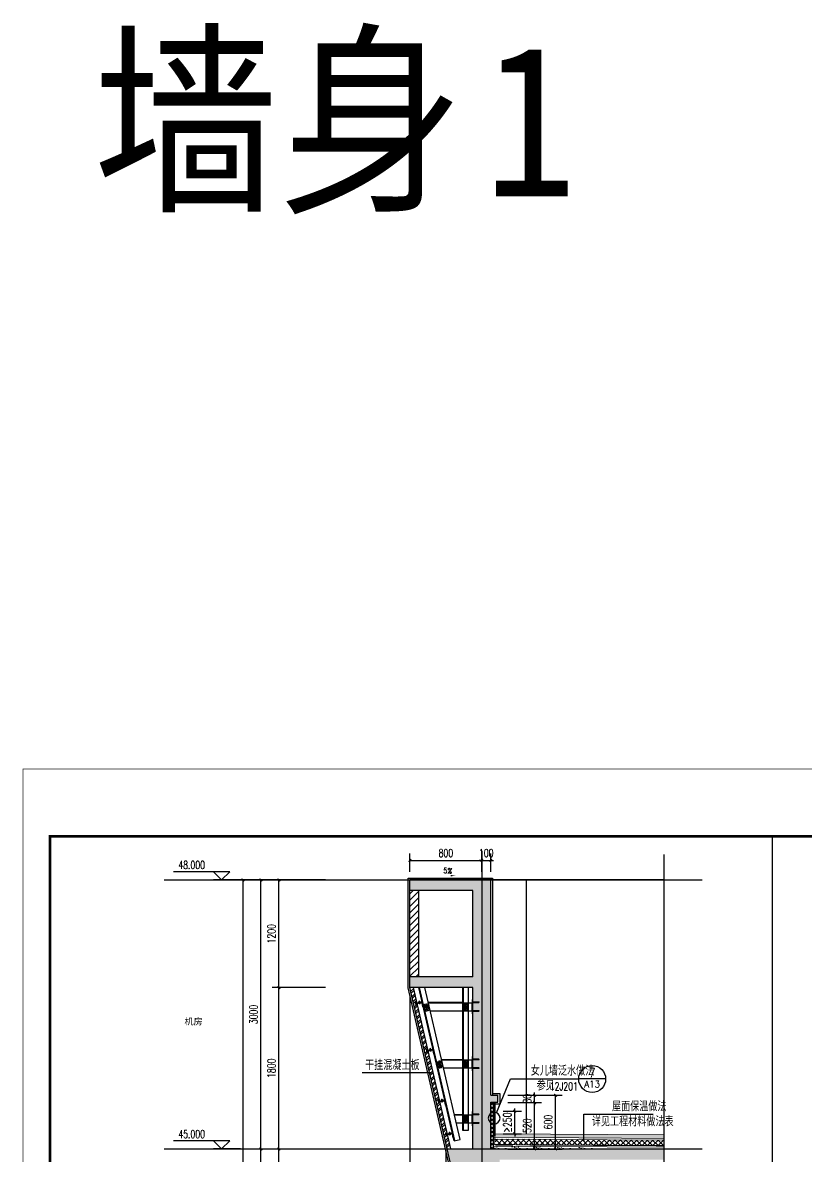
# Model space of a CAD drawing. Extents: x 1738711 to 2346805, y 1189731 to 2516152.
# Drawn here: x 1897829 to 1906563, y 1239312 to 1251951 of the extents above; entities that cross this region are included whole.
import ezdxf
from ezdxf.enums import TextEntityAlignment as Align

# ---------------------------------------------------------------- set-up
doc = ezdxf.new("R2010")
doc.units = 0
doc.header["$LTSCALE"] = 1000
doc.header["$MEASUREMENT"] = 0
doc.linetypes.add('S & C -P1$0$DASHED', pattern=[0.75, 0.5, -0.25])
for name, color, linetype in [('CONTINUOUS', 7, 'Continuous'), ('DIM_ELEV', 3, 'Continuous'), ('DIM_IDEN', 3, 'Continuous'), ('DIM_LEAD', 3, 'Continuous'), ('DIM_SYMB', 3, 'Continuous'), ('DOTE', 1, 'Continuous'), ('HZ', 7, 'Continuous'), ('IRON1', 8, 'Continuous'), ('PUB_DIM', 3, 'Continuous'), ('PUB_HATCH', 8, 'Continuous'), ('PUB_TEXT', 7, 'Continuous'), ('TK', 4, 'Continuous'), ('WALL', 40, 'Continuous'), ('切线', 35, 'Continuous'), ('看线', 8, 'Continuous')]:
    doc.layers.add(name, color=color, linetype=linetype)
for name, color, linetype, lineweight in [('可见细线', 142, 'Continuous', 9), ('填充', 252, 'Continuous', 5), ('细线', 8, 'Continuous', 5)]:
    doc.layers.add(name, color=color, linetype=linetype, lineweight=lineweight)
doc.styles.add('_TCH_DIM', font='SIMPLEX', dxfattribs={"bigfont": 'GBCBIG'})
doc.styles.add('_TCH_DIM_T3', font='SIMPLEX', dxfattribs={"width": 0.705882, "bigfont": 'GBCBIG'})
doc.styles.add('_TCH_LABEL', font='COMPLEX', dxfattribs={"bigfont": 'GBCBIG'})
doc.styles.add('STW', font='simhei_0.ttf')
doc.styles.add('宋体', font='SIMSUN.TTF', dxfattribs={"width": 0.75})
doc.styles.add('黑体', font='simhei_0.ttf', dxfattribs={"width": 0.9})
doc.dimstyles.new('_TCH_ARCH&&30', dxfattribs={"dimtxt": 89.25, "dimasz": 30, "dimexe": 75, "dimexo": 90, "dimgap": 37.875, "dimtad": 1, "dimdec": 0, "dimzin": 0, "dimdsep": 46, "dimtxsty": '_TCH_DIM_T3', "dimblk": 'ARCHTICK', "dimcen": 0.09, "dimclrt": 7, "dimazin": 2, "dimtfac": 1, "dimtdec": 0, "dimtix": 1, "dimtmove": 2, "dimatfit": 3, "dimfxl": 20, "dimtolj": 1, "dimtzin": 0, "dimarcsym": 0})

# ---------------------------------------------------------------- blocks, each defined once
blk = doc.blocks.new('gdfdgdfgdfbvfcxv')
at = {"layer": '填充'}
blk.add_line((264925, -67479), (264925, -67589), dxfattribs=at)
blk.add_lwpolyline([(264911, -67634), (264911, -67434), (264919, -67434), (264919, -67634)], close=True, dxfattribs=at)
blk.add_lwpolyline([(264911, -67634), (264911, -67434), (264919, -67434), (264919, -67634)], close=True, dxfattribs=at)
for points in [[(264919, -67480), (264829, -67480, -1), (264829, -67468), (264919, -67468)], [(264919, -67588), (264829, -67588, 1), (264829, -67600), (264919, -67600)]]:
    blk.add_lwpolyline(points, format="xyb", dxfattribs=at)
for centre, radius, start, end in [((264919, -67483), 4.5, 318.2388, 90), ((264915, -67488), 9.2, 330.3198, 59.7492), ((264919, -67495), 4.5, 318.2388, 90), ((264919, -67501), 4.5, 318.2388, 90), ((264919, -67507), 4.5, 318.2388, 90), ((264919, -67513), 4.5, 318.2388, 90), ((264919, -67519), 4.5, 318.2388, 90), ((264919, -67525), 4.5, 318.2388, 90), ((264919, -67531), 4.5, 318.2388, 90), ((264919, -67537), 4.5, 318.2388, 90), ((264919, -67543), 4.5, 318.2388, 90), ((264919, -67549), 4.5, 318.2388, 90), ((264919, -67555), 4.5, 318.2388, 90), ((264919, -67561), 4.5, 318.2388, 90), ((264919, -67567), 4.5, 318.2388, 90), ((264919, -67573), 4.5, 318.2388, 90), ((264919, -67579), 4.5, 318.2388, 90), ((264919, -67585), 4.5, 270, 90)]:
    blk.add_arc(centre, radius, start, end, dxfattribs=at)
blk = doc.blocks.new('gsdsgfxgdf')
at = {"layer": '填充'}
for p, q in [((263490, -67784, 0), (263452, -67784, 0)), ((263490, -67824, 0), (263452, -67824, 0)), ((263471, -67803, 0), (263471, -67765, 0)), ((263471, -67843, 0), (263471, -67805, 0))]:
    blk.add_line(p, q, dxfattribs=at)
at = {"layer": '填充', "elevation": 0}
blk.add_lwpolyline([(263485, -67768), (263487, -67768), (263487, -67800), (263455, -67800), (263455, -67768), (263487, -67768)], dxfattribs=at)
for points in [[(263487, -67808), (263487, -67840), (263455, -67840), (263455, -67808)], [(263467, -67776), (263462, -67784), (263467, -67791), (263476, -67791), (263480, -67784), (263476, -67776)], [(263467, -67816), (263462, -67824), (263467, -67831), (263476, -67831), (263480, -67824), (263476, -67816)]]:
    blk.add_lwpolyline(points, close=True, dxfattribs=at)
at = {"layer": '填充'}
for centre, radius in [((263471, -67784, 0), 9.46), ((263471, -67824, 0), 9.46), ((263471, -67784, 0), 7.2), ((263471, -67824, 0), 7.2)]:
    blk.add_circle(centre, radius, dxfattribs=at)
for centre, radius, start, end in [((263455, -67784, 0), 5.2, 90, 270), ((263455, -67824, 0), 5.2, 90, 270), ((263458, -67768, 0), 3.2, 0, 180), ((263458, -67800, 0), 3.2, 180, 0), ((263458, -67808, 0), 3.2, 0, 180), ((263458, -67840, 0), 3.2, 180, 0), ((263463, -67768, 0), 3.2, 0, 131.7612), ((263463, -67800, 0), 3.2, 228.2388, 0), ((263463, -67808, 0), 3.2, 0, 131.7612), ((263463, -67840, 0), 3.2, 228.2388, 0), ((263467, -67768, 0), 3.2, 0, 131.7612), ((263467, -67800, 0), 3.2, 228.2388, 0), ((263467, -67808, 0), 3.2, 0, 131.7612), ((263467, -67840, 0), 3.2, 228.2388, 0), ((263471, -67768, 0), 3.2, 0, 131.7612), ((263471, -67800, 0), 3.2, 228.2388, 0), ((263471, -67808, 0), 3.2, 0, 131.7612), ((263471, -67840, 0), 3.2, 228.2388, 0), ((263475, -67768, 0), 3.2, 0, 131.7612), ((263475, -67800, 0), 3.2, 228.2388, 0), ((263475, -67808, 0), 3.2, 0, 131.7612), ((263475, -67840, 0), 3.2, 228.2388, 0), ((263480, -67768, 0), 3.2, 0, 131.7612), ((263480, -67800, 0), 3.2, 228.2388, 0), ((263480, -67808, 0), 3.2, 0, 131.7612), ((263480, -67840, 0), 3.2, 228.2388, 0), ((263484, -67768, 0), 3.2, 0, 131.7612), ((263484, -67800, 0), 3.2, 228.2388, 0), ((263484, -67808, 0), 3.2, 0, 131.7612), ((263484, -67840, 0), 3.2, 228.2388, 0), ((263487, -67784, 0), 5.2, 270, 90), ((263487, -67824, 0), 5.2, 270, 90)]:
    blk.add_arc(centre, radius, start, end, dxfattribs=at)
blk = doc.blocks.new('A$C409B09DB')
at = {"layer": '填充'}
h = blk.add_hatch(dxfattribs=at)
h.set_pattern_fill('ANSI31', color=256, scale=40, angle=-90, style=0)
h.set_pattern_definition([(315, (-543, -1529.829), (3.535534, 3.535534), [])])
h.paths.add_polyline_path([(50, 50), (0, 50), (0, 0, 0.334819), (5, 5), (5, 40, -0.414214), (11, 45), (45, 45, 0.334819)])
for p, q in [((0, 50), (50, 50)), ((0, 50), (0, 0)), ((5, 40), (5, 5)), ((11, 45), (45, 45))]:
    blk.add_line(p, q, dxfattribs=at)
for centre, radius, start, end in [((-1, 6), 5.87, 277.9769, 352.0231), ((11, 40), 5.5, 90, 180), ((44, 51), 5.87, 277.9736, 352.0264)]:
    blk.add_arc(centre, radius, start, end, dxfattribs=at)
blk = doc.blocks.new('dgfljgldfgrfg')
at = {"layer": '填充'}
for p, q in [((251694, -94536), (251750, -94536)), ((251694, -94536), (251694, -94541)), ((251694, -94541), (251750, -94541)), ((251704, -94534), (251704, -94536)), ((251704, -94534), (251724, -94534)), ((251704, -94536), (251724, -94536)), ((251704, -94546), (251704, -94547)), ((251704, -94546), (251724, -94546)), ((251704, -94547), (251724, -94547)), ((251707, -94534), (251707, -94530)), ((251707, -94547), (251707, -94551)), ((251709, -94529), (251719, -94529)), ((251709, -94534), (251719, -94534)), ((251709, -94552), (251719, -94552)), ((251710, -94524), (251710, -94523)), ((251710, -94523), (251717, -94523)), ((251710, -94524), (251710, -94529)), ((251710, -94534), (251710, -94530)), ((251710, -94547), (251710, -94551)), ((251717, -94523), (251718, -94524)), ((251718, -94524), (251718, -94529)), ((251718, -94534), (251718, -94530)), ((251718, -94547), (251718, -94551)), ((251720, -94534), (251720, -94530)), ((251720, -94547), (251720, -94551)), ((251724, -94534), (251724, -94536)), ((251724, -94546), (251724, -94547)), ((251750, -94521), (251755, -94521)), ((251750, -94521), (251750, -94536)), ((251750, -94541), (251750, -94556)), ((251755, -94556), (251750, -94556)), ((251755, -94521), (251755, -94556))]:
    blk.add_line(p, q, dxfattribs=at)
for centre, radius, start, end in [((251709, -94531), 1.55, 97.8684, 149.5117), ((251709, -94531), 1.43, 37.893, 142.107), ((251709, -94533), 1.43, 217.893, 322.107), ((251709, -94533), 1.55, 210.4883, 262.1316), ((251709, -94550), 1.55, 210.4883, 262.1316), ((251709, -94550), 1.43, 217.893, 322.107), ((251714, -94544), 14.8, 74.3418, 105.6582), ((251714, -94519), 14.8, 254.3418, 285.6582), ((251714, -94537), 14.8, 254.3418, 285.6582), ((251719, -94531), 1.43, 37.893, 142.107), ((251719, -94533), 1.43, 217.893, 322.107), ((251719, -94550), 1.43, 217.893, 322.107), ((251719, -94531), 1.55, 30.4883, 82.1316), ((251719, -94533), 1.55, 277.8684, 329.5117), ((251719, -94550), 1.55, 277.8684, 329.5117)]:
    blk.add_arc(centre, radius, start, end, dxfattribs=at)
at = {"layer": 'WALL'}
blk.add_blockref('A$C409B09DB', (251687, -94591), dxfattribs=at)
blk = doc.blocks.new('hjashrtahreahe')
at = {"layer": 'TK', "color": 7, "const_width": 25}
blk.add_lwpolyline([(0, 59400), (84100, 59400), (84100, 0), (0, 0)], close=True, dxfattribs=at)
at = {"layer": 'TK', "color": 3, "const_width": 100}
blk.add_lwpolyline([(2500, 1000), (2500, 58400), (83100, 58400), (83100, 1000)], close=True, dxfattribs=at)
at = {"layer": 'TK', "style": '宋体', "width": 0.75}
for tag, height, p in [('项目负责人', 350, (6003, 57089)), ('专业负责人', 350, (6003, 56224)), ('设计人', 350, (6003, 55419)), ('版号1', 250, (77304, 22193)), ('时间1', 250, (82405, 22193)), ('版号2', 250, (77304, 21593)), ('时间2', 250, (82405, 21593)), ('版号3', 250, (77304, 20993)), ('时间3', 250, (82405, 20993)), ('建筑会签', 0.0001, (78978, 2403)), ('电气会签', 0.0001, (82128, 2403)), ('结构会签', 0.0001, (78978, 1803)), ('暖通会签', 0.0001, (82128, 1803)), ('给排水会签', 0.0001, (78978, 1250)), ('智能化会签', 0.0001, (82128, 1250))]:
    blk.add_attdef(tag, text='', height=height, dxfattribs=at).set_placement(p, align=Align.CENTER)
for tag, p in [('合作设计单位', (80816, 48986)), ('版号说明1', (79854, 22318)), ('版号说明2', (79854, 21718)), ('版号说明3', (79854, 21118)), ('浙江绿储科技有限公司', (80545, 16036)), ('百兆瓦级集中式熔盐储能关键', (80545, 14953)), ('设备研发及制造基地项目', (80545, 14603)), ('1#研发楼', (80545, 13636)), ('图名', (80545, 12436)), ('工程编号', (78978, 11461)), ('子项编号', (82128, 11461)), ('建筑', (78978, 10711)), ('图号', (82128, 10711)), ('施工图', (78978, 9961)), ('2023.03', (82128, 9961)), ('审定', (79353, 8461)), ('审核', (79353, 7711)), ('工程负责', (79353, 6961)), ('专业负责', (79353, 6211)), ('设计', (79353, 5461)), ('制图', (79353, 4711)), ('校对', (79353, 3961))]:
    blk.add_attdef(tag, text='', height=250, dxfattribs=at).set_placement(p, align=Align.MIDDLE_CENTER)
blk = doc.blocks.new('_ArchTick')
at = {"color": 0, "linetype": 'ByBlock', "const_width": 0.4}
blk.add_lwpolyline([(-0.5, -0.5), (0.5, 0.5)], dxfattribs=at)
blk = doc.blocks.new('*D481')
at = {"layer": 'Defpoints', "color": 0, "transparency": 16777216}
for p in [(1903096, 1239815), (1903313, 1239815), (1903096, 1239565)]:
    blk.add_point(p, dxfattribs=at)
at = {"layer": 'PUB_DIM', "color": 0, "lineweight": -2, "transparency": 16777216}
for p, q in [((1903186, 1239815), (1903388, 1239815)), ((1903313, 1239815), (1903313, 1239845)), ((1903313, 1239565), (1903313, 1239815)), ((1903186, 1239565), (1903388, 1239565)), ((1903313, 1239565), (1903313, 1239535))]:
    blk.add_line(p, q, dxfattribs=at)
at = {"layer": 'PUB_DIM', "color": 0, "lineweight": -2, "transparency": 16777216, "xscale": 30, "yscale": 30, "zscale": 30}
for p, rotation in [((1903313, 1239815), 270), ((1903313, 1239565), 90)]:
    blk.add_blockref('_ArchTick', p, dxfattribs=dict(at, rotation=rotation))
at = {"layer": 'PUB_DIM', "color": 7, "transparency": 16777216, "insert": (1903231, 1239690), "char_height": 89.2, "attachment_point": 5, "rotation": 90, "style": '_TCH_DIM_T3'}
blk.add_mtext('\\A1;≥250', dxfattribs=at)
blk = doc.blocks.new('*D482')
at = {"layer": 'Defpoints', "color": 0, "transparency": 16777216}
for p in [(1903442, 1239994), (1903768, 1239994), (1903442, 1239394)]:
    blk.add_point(p, dxfattribs=at)
at = {"layer": 'PUB_DIM', "color": 0, "lineweight": -2, "transparency": 16777216}
for p, q in [((1903532, 1239994), (1903843, 1239994)), ((1903768, 1239394), (1903768, 1239994)), ((1903532, 1239394), (1903843, 1239394))]:
    blk.add_line(p, q, dxfattribs=at)
at = {"layer": 'PUB_DIM', "color": 0, "lineweight": -2, "transparency": 16777216, "xscale": 30, "yscale": 30, "zscale": 30}
for p, rotation in [((1903768, 1239994), 90), ((1903768, 1239394), 270)]:
    blk.add_blockref('_ArchTick', p, dxfattribs=dict(at, rotation=rotation))
at = {"layer": 'PUB_DIM', "color": 7, "transparency": 16777216, "insert": (1903686, 1239694), "char_height": 89.2, "attachment_point": 5, "rotation": 90, "style": '_TCH_DIM_T3'}
blk.add_mtext('\\A1;600', dxfattribs=at)
blk = doc.blocks.new('*D483')
at = {"layer": 'Defpoints', "color": 0, "transparency": 16777216}
for p in [(1903146, 1239914), (1903535, 1239914), (1903146, 1239394)]:
    blk.add_point(p, dxfattribs=at)
at = {"layer": 'PUB_DIM', "color": 0, "lineweight": -2, "transparency": 16777216}
for p, q in [((1903236, 1239914), (1903610, 1239914)), ((1903535, 1239394), (1903535, 1239914)), ((1903236, 1239394), (1903610, 1239394))]:
    blk.add_line(p, q, dxfattribs=at)
at = {"layer": 'PUB_DIM', "color": 0, "lineweight": -2, "transparency": 16777216, "xscale": 30, "yscale": 30, "zscale": 30}
for p, rotation in [((1903535, 1239914), 90), ((1903535, 1239394), 270)]:
    blk.add_blockref('_ArchTick', p, dxfattribs=dict(at, rotation=rotation))
at = {"layer": 'PUB_DIM', "color": 7, "transparency": 16777216, "insert": (1903453, 1239654), "char_height": 89.2, "attachment_point": 5, "rotation": 90, "style": '_TCH_DIM_T3'}
blk.add_mtext('\\A1;520', dxfattribs=at)
blk = doc.blocks.new('*D484')
at = {"layer": 'Defpoints', "color": 0, "transparency": 16777216}
for p in [(1903146, 1239994), (1903146, 1239914), (1903535, 1239994)]:
    blk.add_point(p, dxfattribs=at)
at = {"layer": 'PUB_DIM', "color": 0, "lineweight": -2, "transparency": 16777216}
for p, q in [((1903535, 1239994), (1903535, 1240024)), ((1903236, 1239994), (1903610, 1239994)), ((1903236, 1239914), (1903610, 1239914)), ((1903535, 1239914), (1903535, 1239994)), ((1903535, 1239914), (1903535, 1239884))]:
    blk.add_line(p, q, dxfattribs=at)
at = {"layer": 'PUB_DIM', "color": 0, "lineweight": -2, "transparency": 16777216, "xscale": 30, "yscale": 30, "zscale": 30}
for p, rotation in [((1903535, 1239994), 270), ((1903535, 1239914), 90)]:
    blk.add_blockref('_ArchTick', p, dxfattribs=dict(at, rotation=rotation))
at = {"layer": 'PUB_DIM', "color": 7, "transparency": 16777216, "insert": (1903453, 1239954), "char_height": 89.2, "attachment_point": 5, "rotation": 90, "style": '_TCH_DIM_T3'}
blk.add_mtext('\\A1;80', dxfattribs=at)
blk = doc.blocks.new('*D544')
at = {"layer": 'Defpoints', "color": 0, "transparency": 16777216}
for p in [(1902946, 1242612), (1902146, 1242394), (1902946, 1242394)]:
    blk.add_point(p, dxfattribs=at)
at = {"layer": 'PUB_DIM', "color": 0, "lineweight": -2, "transparency": 16777216}
for p, q in [((1902146, 1242484), (1902146, 1242687)), ((1902946, 1242484), (1902946, 1242687)), ((1902146, 1242612), (1902946, 1242612))]:
    blk.add_line(p, q, dxfattribs=at)
at = {"layer": 'PUB_DIM', "color": 0, "lineweight": -2, "transparency": 16777216, "xscale": 30, "yscale": 30, "zscale": 30, "rotation": 180}
blk.add_blockref('_ArchTick', (1902146, 1242612), dxfattribs=at)
at = {"layer": 'PUB_DIM', "color": 0, "lineweight": -2, "transparency": 16777216, "xscale": 30, "yscale": 30, "zscale": 30}
blk.add_blockref('_ArchTick', (1902946, 1242612), dxfattribs=at)
at = {"layer": 'PUB_DIM', "color": 7, "transparency": 16777216, "insert": (1902546, 1242694), "char_height": 89.2, "attachment_point": 5, "style": '_TCH_DIM_T3'}
blk.add_mtext('\\A1;800', dxfattribs=at)
blk = doc.blocks.new('*D545')
at = {"layer": 'Defpoints', "color": 0, "transparency": 16777216}
for p in [(1903046, 1242612), (1902946, 1242394), (1903046, 1242394)]:
    blk.add_point(p, dxfattribs=at)
at = {"layer": 'PUB_DIM', "color": 0, "lineweight": -2, "transparency": 16777216}
for p, q in [((1902946, 1242484), (1902946, 1242687)), ((1903046, 1242484), (1903046, 1242687)), ((1902946, 1242612), (1902916, 1242612)), ((1902946, 1242612), (1903046, 1242612)), ((1903046, 1242612), (1903076, 1242612))]:
    blk.add_line(p, q, dxfattribs=at)
at = {"layer": 'PUB_DIM', "color": 0, "lineweight": -2, "transparency": 16777216, "xscale": 30, "yscale": 30, "zscale": 30}
blk.add_blockref('_ArchTick', (1902946, 1242612), dxfattribs=at)
at = {"layer": 'PUB_DIM', "color": 0, "lineweight": -2, "transparency": 16777216, "xscale": 30, "yscale": 30, "zscale": 30, "rotation": 180}
blk.add_blockref('_ArchTick', (1903046, 1242612), dxfattribs=at)
at = {"layer": 'PUB_DIM', "color": 7, "transparency": 16777216, "insert": (1902996, 1242694), "char_height": 89.2, "attachment_point": 5, "style": '_TCH_DIM_T3'}
blk.add_mtext('\\A1;100', dxfattribs=at)
blk = doc.blocks.new('*D1952')
at = {"layer": 'Defpoints', "color": 0, "transparency": 16777216}
for p in [(1900685, 1239394), (1901294, 1239394), (1901294, 1238594)]:
    blk.add_point(p, dxfattribs=at)
at = {"layer": 'PUB_DIM', "color": 0, "lineweight": -2, "transparency": 16777216}
for p, q in [((1901204, 1239394), (1900610, 1239394)), ((1900685, 1238594), (1900685, 1239394)), ((1901204, 1238594), (1900610, 1238594))]:
    blk.add_line(p, q, dxfattribs=at)
at = {"layer": 'PUB_DIM', "color": 0, "lineweight": -2, "transparency": 16777216, "xscale": 30, "yscale": 30, "zscale": 30}
for p, rotation in [((1900685, 1239394), 90), ((1900685, 1238594), 270)]:
    blk.add_blockref('_ArchTick', p, dxfattribs=dict(at, rotation=rotation))
at = {"layer": 'PUB_DIM', "color": 7, "transparency": 16777216, "insert": (1900602, 1238994), "char_height": 89.2, "attachment_point": 5, "rotation": 90, "style": '_TCH_DIM_T3'}
blk.add_mtext('\\A1;800', dxfattribs=at)
blk = doc.blocks.new('*D1953')
at = {"layer": 'Defpoints', "color": 0, "transparency": 16777216}
for p in [(1900685, 1241194), (1901294, 1241194), (1901294, 1239394)]:
    blk.add_point(p, dxfattribs=at)
at = {"layer": 'PUB_DIM', "color": 0, "lineweight": -2, "transparency": 16777216}
for p, q in [((1901204, 1241194), (1900610, 1241194)), ((1900685, 1239394), (1900685, 1241194)), ((1901204, 1239394), (1900610, 1239394))]:
    blk.add_line(p, q, dxfattribs=at)
at = {"layer": 'PUB_DIM', "color": 0, "lineweight": -2, "transparency": 16777216, "xscale": 30, "yscale": 30, "zscale": 30}
for p, rotation in [((1900685, 1241194), 90), ((1900685, 1239394), 270)]:
    blk.add_blockref('_ArchTick', p, dxfattribs=dict(at, rotation=rotation))
at = {"layer": 'PUB_DIM', "color": 7, "transparency": 16777216, "insert": (1900602, 1240294), "char_height": 89.2, "attachment_point": 5, "rotation": 90, "style": '_TCH_DIM_T3'}
blk.add_mtext('\\A1;1800', dxfattribs=at)
blk = doc.blocks.new('*D1954')
at = {"layer": 'Defpoints', "color": 0, "transparency": 16777216}
for p in [(1900685, 1242394), (1901294, 1242394), (1901294, 1241194)]:
    blk.add_point(p, dxfattribs=at)
at = {"layer": 'PUB_DIM', "color": 0, "lineweight": -2, "transparency": 16777216}
for p, q in [((1901204, 1242394), (1900610, 1242394)), ((1900685, 1241194), (1900685, 1242394)), ((1901204, 1241194), (1900610, 1241194))]:
    blk.add_line(p, q, dxfattribs=at)
at = {"layer": 'PUB_DIM', "color": 0, "lineweight": -2, "transparency": 16777216, "xscale": 30, "yscale": 30, "zscale": 30}
for p, rotation in [((1900685, 1242394), 90), ((1900685, 1241194), 270)]:
    blk.add_blockref('_ArchTick', p, dxfattribs=dict(at, rotation=rotation))
at = {"layer": 'PUB_DIM', "color": 7, "transparency": 16777216, "insert": (1900602, 1241794), "char_height": 89.2, "attachment_point": 5, "rotation": 90, "style": '_TCH_DIM_T3'}
blk.add_mtext('\\A1;1200', dxfattribs=at)
blk = doc.blocks.new('*D1960')
at = {"layer": 'Defpoints', "color": 0, "transparency": 16777216}
for p in [(1900485, 1239394), (1901294, 1239394), (1901294, 1236494)]:
    blk.add_point(p, dxfattribs=at)
at = {"layer": 'PUB_DIM', "color": 0, "lineweight": -2, "transparency": 16777216}
for p, q in [((1901204, 1239394), (1900410, 1239394)), ((1900485, 1236494), (1900485, 1239394)), ((1901204, 1236494), (1900410, 1236494))]:
    blk.add_line(p, q, dxfattribs=at)
at = {"layer": 'PUB_DIM', "color": 0, "lineweight": -2, "transparency": 16777216, "xscale": 30, "yscale": 30, "zscale": 30}
for p, rotation in [((1900485, 1239394), 90), ((1900485, 1236494), 270)]:
    blk.add_blockref('_ArchTick', p, dxfattribs=dict(at, rotation=rotation))
at = {"layer": 'PUB_DIM', "color": 7, "transparency": 16777216, "insert": (1900402, 1237944), "char_height": 89.2, "attachment_point": 5, "rotation": 90, "style": '_TCH_DIM_T3'}
blk.add_mtext('\\A1;3900', dxfattribs=at)
blk = doc.blocks.new('*D1961')
at = {"layer": 'Defpoints', "color": 0, "transparency": 16777216}
for p in [(1900485, 1242394), (1901294, 1242394), (1901294, 1239394)]:
    blk.add_point(p, dxfattribs=at)
at = {"layer": 'PUB_DIM', "color": 0, "lineweight": -2, "transparency": 16777216}
for p, q in [((1901204, 1242394), (1900410, 1242394)), ((1900485, 1239394), (1900485, 1242394)), ((1901204, 1239394), (1900410, 1239394))]:
    blk.add_line(p, q, dxfattribs=at)
at = {"layer": 'PUB_DIM', "color": 0, "lineweight": -2, "transparency": 16777216, "xscale": 30, "yscale": 30, "zscale": 30}
for p, rotation in [((1900485, 1242394), 90), ((1900485, 1239394), 270)]:
    blk.add_blockref('_ArchTick', p, dxfattribs=dict(at, rotation=rotation))
at = {"layer": 'PUB_DIM', "color": 7, "transparency": 16777216, "insert": (1900402, 1240894), "char_height": 89.2, "attachment_point": 5, "rotation": 90, "style": '_TCH_DIM_T3'}
blk.add_mtext('\\A1;3000', dxfattribs=at)
blk = doc.blocks.new('*D1962')
at = {"layer": 'Defpoints', "color": 0, "transparency": 16777216}
for p in [(1900285, 1242394), (1901294, 1242394), (1901294, 1221594)]:
    blk.add_point(p, dxfattribs=at)
at = {"layer": 'PUB_DIM', "color": 0, "lineweight": -2, "transparency": 16777216}
for p, q in [((1901204, 1242394), (1900210, 1242394)), ((1900285, 1221594), (1900285, 1242394)), ((1901204, 1221594), (1900210, 1221594))]:
    blk.add_line(p, q, dxfattribs=at)
at = {"layer": 'PUB_DIM', "color": 0, "lineweight": -2, "transparency": 16777216, "xscale": 30, "yscale": 30, "zscale": 30}
for p, rotation in [((1900285, 1242394), 90), ((1900285, 1221594), 270)]:
    blk.add_blockref('_ArchTick', p, dxfattribs=dict(at, rotation=rotation))
at = {"layer": 'PUB_DIM', "color": 7, "transparency": 16777216, "insert": (1900202, 1231994), "char_height": 89.2, "attachment_point": 5, "rotation": 90, "style": '_TCH_DIM_T3'}
blk.add_mtext('\\A1;48300', dxfattribs=at)

msp = doc.modelspace()

# ---------------------------------------------------------------- hatches: boundary and pattern name
at = {"layer": 'PUB_HATCH'}
h = msp.add_hatch(dxfattribs=at)
h.set_pattern_fill('钢筋混凝土', color=256, scale=20, style=0)
h.set_pattern_definition([(45, (1902918.54, 1240675.997), (-35.3553, 35.3553), []), (50, (1902918.54, 1240676), (143.452, -12.5504), [15, -165]), (355, (1902918.54, 1240676), (-27.75, 150.4384), [12, -132]), (100.4514, (1902930.5, 1240674.95), (115.702, 137.888), [12.748, -140.2284]), (46.184, (1902918.54, 1240716), (213.448, -33.104), [22.5, -247.5]), (96.636, (1902936.33, 1240713.24), (186.933, 194.824), [19.122, -210.343]), (351.184, (1902918.54, 1240716), (186.932, 194.824), [18, -198]), (21, (1902938.54, 1240706), (119.3814, -80.524), [15, -165]), (326, (1902938.54, 1240706), (48.663, 145.03), [12, -132]), (71.4514, (1902948.49, 1240699.29), (168.0445, 64.506), [12.748, -140.2284]), (37.5, (1902918.54, 1240675.997), (2.432, 66.5788), [0, -130.4, 0, -134, 0, -132.5]), (7.5, (1902918.54, 1240676), (52.6139, 78.8823), [0, -76.4, 0, -127.4, 0, -50.5]), (327.5, (1902873.94, 1240676), (106.7645, -4.511), [0, -50, 0, -156, 0, -207]), (317.5, (1902853.94, 1240676), (116.6372, 20.021), [0, -65, 0, -103.6, 0, -147])])
h.paths.add_polyline_path([(1902945.6, 1241194.4), (1902844.8, 1241194.4), (1902844.8, 1239994.4), (1902945.6, 1239994.4)])
h.paths.add_polyline_path([(1903045.6, 1241194.4), (1902945.6, 1241194.4), (1902945.6, 1239994.4), (1903045.6, 1239994.4)])
h.paths.add_polyline_path([(1902145.6, 1241194.4), (1903045.6, 1241194.4), (1903045.6, 1242394.4), (1902145.6, 1242394.4), (1902145.6, 1242274.4), (1902844.8, 1242274.4), (1902844.8, 1241314.4), (1902145.6, 1241314.4)])
h.paths.add_polyline_path([(1903125.6, 1239994.4), (1902844.8, 1239994.4), (1902844.8, 1239394.4), (1902561, 1239394.4), (1902745.6, 1238594.4), (1903145.6, 1238594.4), (1903145.6, 1239274.4), (1904980, 1239274.4), (1904980, 1239394.4), (1903045.6, 1239394.4), (1903045.6, 1239914.4), (1903125.6, 1239914.4)])
h = msp.add_hatch(dxfattribs=at)
h.set_pattern_fill('普通砖', color=256, scale=20, style=0)
h.set_pattern_definition([(45, (0, 35.9), (-35.3553532, 35.3553532), [])])
h.paths.add_polyline_path([(1902245.6, 1242274.4), (1902145.6, 1242274.4), (1902145.6, 1241314.4), (1902245.6, 1241314.4)])
h = msp.add_hatch(dxfattribs=at)
h.set_pattern_fill('金属', color=256, scale=20, style=0)
h.set_pattern_definition([(45, (0, 0), (-35.3553391, 35.3553391), []), (45, (23.57, 0), (-35.3553391, 35.3553391), [])])
h.paths.add_polyline_path([(1902186.6, 1241194.4), (1902145.6, 1241194.4), (1902561, 1239394.4), (1902602, 1239394.4)])
h = msp.add_hatch(dxfattribs=at)
h.set_pattern_fill('ANSI37', color=256, scale=20, style=0)
h.set_pattern_definition([(45, (1903150.743, 1240661.14), (-22.45064, 22.45064), []), (135, (1903150.743, 1240661.14), (-22.45064, -22.45064), [])])
h.paths.add_polyline_path([(1903045.6, 1239394.4), (1903075.6, 1239394.4), (1903075.6, 1239914.4), (1903045.6, 1239914.4)])
at = {"layer": '填充'}
h = msp.add_hatch(dxfattribs=at)
h.set_pattern_fill('多孔材料', color=256, scale=15, style=0)
h.set_pattern_definition([(135, (2942192.274, 873972.27), (30.0000305, 30.0000305), []), (45, (2942192.274, 873972.27), (30.0000305, -30.0000305), [])])
h.paths.add_polyline_path([(1903054.2, 1239445.3), (1903054.2, 1239465.3), (1903043.9, 1239465.4), (1903043.8, 1239445.4)])
h.paths.add_polyline_path([(1904980, 1239432.8), (1904980, 1239492.3), (1903092.8, 1239504.6), (1903095.6, 1239445.1)])
h = msp.add_hatch(dxfattribs=at)
h.set_pattern_fill('混凝土', color=256, scale=10, style=0)
h.set_pattern_definition([(50, (-6431061.866, 4417012.786), (71.72601826, -6.2752135), [7.5, -82.5]), (355, (-6431061.866, 4417012.79), (-13.87513336, 75.2192134), [6, -66]), (100.4514, (-6431055.89, 4417012.26), (57.85093817, 68.9439542), [6.374019, -70.1142112]), (46.1842, (-6431061.87, 4417032.79), (106.7241049, -16.5519014), [11.25, -123.75]), (96.6356, (-6431052.97, 4417031.41), (93.4662706, 97.4117871), [9.5610288, -105.1713]), (351.1842, (-6431061.87, 4417032.79), (93.4661945, 97.4118601), [9, -99]), (21, (-6431051.866, 4417027.786), (59.6907052, -40.26188907), [7.5, -82.5]), (326, (-6431051.866, 4417027.79), (24.3315332, 72.5150045), [6, -66]), (71.4514, (-6431046.89, 4417024.43), (84.02226286, 32.25304967), [6.374019, -70.1142112]), (37.5, (-6431061.866, 4417012.786), (1.21598553, 33.28938538), [0, -65.2, 0, -67, 0, -66.25]), (7.5, (-6431061.866, 4417012.786), (26.30695374, 39.44117119), [0, -38.2, 0, -63.7, 0, -25.25]), (327.5, (-6431084.166, 4417012.786), (53.38224362, -2.25548717), [0, -25, 0, -78, 0, -103.5]), (317.5, (-6431094.166, 4417012.786), (58.31861693, 10.01049823), [0, -32.5, 0, -51.8, 0, -73.5])])
h.paths.add_polyline_path([(1904980, 1239512.3), (1904980, 1239552.3), (1903075.9, 1239564.7), (1903075.9, 1239524.7)])
h = msp.add_hatch(dxfattribs=at)
h.set_pattern_fill('加气混凝土', color=256, scale=20, style=0)
h.set_pattern_definition([(7e-15, (-88891.62, 2058244.64), (120, 240), [0, -240]), (7e-15, (-89032.02, 2058212.24), (120, 240), [0, -240]), (7e-15, (-88954.02, 2058209.84), (120, 240), [0, -240]), (7e-15, (-88868.82, 2058280.64), (120, 240), [0, -240]), (7e-15, (-88968.42, 2058197.84), (120, 240), [0, -240]), (7e-15, (-88844.82, 2058431.84), (120, 240), [0, -240]), (7e-15, (-88918.02, 2058412.64), (120, 240), [0, -240]), (7e-15, (-88879.62, 2058382.64), (120, 240), [0, -240]), (7e-15, (-89075.22, 2058377.84), (120, 240), [0, -240]), (7e-15, (-88957.62, 2058367.04), (120, 240), [0, -240]), (7e-15, (-89003.22, 2058305.84), (120, 240), [0, -240]), (7e-15, (-89000.82, 2058215.84), (120, 240), [0, -240]), (7e-15, (-88910.82, 2058206.24), (120, 240), [0, -240]), (7e-15, (-88844.82, 2058311.84), (120, 240), [0, -240]), (7e-15, (-89069.22, 2058274.64), (120, 240), [0, -240]), (7e-15, (-89048.82, 2058315.44), (120, 240), [0, -240]), (7e-15, (-88955.22, 2058298.64), (120, 240), [0, -240]), (7e-15, (-88988.82, 2058263.84), (120, 240), [0, -240]), (7e-15, (-89008.02, 2058343.04), (120, 240), [0, -240]), (7e-15, (-88978.02, 2058433.04), (120, 240), [0, -240]), (7e-15, (-89059.62, 2058224.24), (120, 240), [0, -240]), (7e-15, (-88927.62, 2058383.84), (120, 240), [0, -240]), (7e-15, (-89039.22, 2058387.44), (120, 240), [0, -240]), (7e-15, (-89058.42, 2058418.64), (120, 240), [0, -240]), (130.601294, (-88859.566, 2058356.697), (-599.99999337, 720.00000315), [10.536622, -4414.8444]), (18.4349488, (-88876.71, 2058361.27), (599.9999978, 239.9999982), [10.842096, -1507.05116]), (90, (-88876.71, 2058350.98), (120, 240), [10.285714, -469.71426]), (161.565051, (-88866.423, 2058347.554), (-600.000003, 239.9999821), [10.842096, -1507.05116]), (53.1301023, (-88866.423, 2058347.554), (120.0000002, 239.9999999), [11.428572, -1188.5714]), (135, (-88857.28, 2058225.27), (-120.0000145, 239.9999838), [9.697464, -669.12504]), (45, (-88870.995, 2058225.27), (119.9999992, 239.999999), [9.697464, -669.12504]), (135, (-88864.14, 2058218.41), (-120.0000145, 239.9999838), [9.697464, -669.12504]), (45, (-88864.14, 2058218.41), (119.9999992, 239.999999), [9.697464, -669.12504]), (116.565051, (-88972.7, 2058386.41), (-2e-05, 479.999987), [12.77753, -255.5506]), (180, (-88978.42, 2058397.84), (-120, 240), [13.714286, -226.2857]), (63.434949, (-88997.85, 2058386.41), (1e-06, 479.999998), [12.77753, -255.5506]), (116.565051, (-88992.14, 2058374.98), (-2e-05, 479.999987), [12.77753, -255.5506]), (7e-15, (-88992.14, 2058374.98), (120, 240), [13.714286, -226.2857]), (63.434949, (-88978.42, 2058374.98), (1e-06, 479.999998), [12.77753, -255.5506]), (107.102728, (-88882.423, 2058305.268), (-359.999986237, 1200.000001936), [15.544538, -6513.161]), (143.972626, (-88886.995, 2058320.125), (-2279.9999711, 1679.9999981), [15.544538, -3248.808]), (180, (-88899.57, 2058329.27), (-120, 240), [14.857142, -225.14284]), (36.0273733, (-88926.995, 2058320.125), (2279.99998315, 1679.99998189), [15.544538, -3248.808]), (71.565051, (-88931.566, 2058306.41), (360.00000185, 1199.99999793), [14.456126, -1503.43712]), (107.102728, (-88926.995, 2058291.554), (-359.999986237, 1200.000001936), [15.544538, -6513.161]), (143.972626, (-88914.423, 2058282.411), (-2279.9999711, 1679.9999981), [15.544538, -3248.808]), (7e-15, (-88914.42, 2058282.4), (120, 240), [14.857142, -225.14284]), (36.0273733, (-88899.566, 2058282.411), (2279.99998315, 1679.99998189), [15.544538, -3248.808]), (71.565051, (-88886.995, 2058291.554), (360.00000185, 1199.99999793), [14.456126, -1503.43712]), (150.255118, (-88880.138, 2058417.268), (-360.00000085, 239.99999703), [9.214008, -1925.72784]), (90, (-88888.14, 2058412.7), (120, 240), [9.142858, -470.8571]), (29.7448813, (-88888.138, 2058412.697), (360.0000002, 239.99999888), [9.214008, -1925.72784]), (116.565051, (-88936.14, 2058246.98), (-2e-05, 479.999987), [12.77753, -255.5506]), (168.690067, (-88941.852, 2058258.41), (-1080.0000008, 239.99999398), [11.654902, -2435.8742]), (41.1859251, (-88962.423, 2058252.697), (2999.999981823, 2639.999976915), [12.148738, -5090.3208]), (90, (-88962.42, 2058241.27), (120, 240), [11.428572, -468.5714]), (138.814074, (-88953.281, 2058233.268), (-2999.999946676, 2640.000016815), [12.148738, -5090.3208]), (16.6992442, (-88953.281, 2058233.268), (3959.999970207, 1199.99998743), [11.93178, -4999.415]), (60.9453959, (-88941.852, 2058236.697), (119.99999968, 239.99999788), [11.766434, -4930.1358]), (109.983106, (-89036.709, 2058347.554), (-600.00000226, 1679.999995554), [13.3768, -5604.879]), (155.556045, (-89041.281, 2058360.125), (-1560.000005946, 719.99998504), [13.809194, -5786.0526]), (24.4439547, (-89066.423, 2058360.125), (1560.00000078, 719.999996537), [13.809194, -5786.0526]), (70.0168934, (-89070.995, 2058347.554), (600.00000181, 1679.99999583), [13.3768, -5604.879]), (109.983106, (-89066.423, 2058334.982), (-600.00000226, 1679.999995554), [13.3768, -5604.879]), (160.016893, (-89053.852, 2058330.41), (-600.00000035, 239.99998907), [13.3768, -2795.751]), (19.9831065, (-89053.852, 2058330.41), (599.9999967, 239.99999962), [13.3768, -2795.751]), (70.0168934, (-89041.281, 2058334.982), (600.00000181, 1679.99999583), [13.3768, -5604.879]), (122.005383, (-88947.566, 2058325.84), (-120.0000161, 239.99998775), [10.781693, -2253.3736]), (18.4349488, (-88963.566, 2058331.554), (599.9999978, 239.9999982), [10.842096, -1507.05116]), (90, (-88963.57, 2058321.27), (120, 240), [10.285714, -469.71426]), (161.565051, (-88953.28, 2058317.84), (-600.000003, 239.9999821), [10.842096, -1507.05116]), (54.4623222, (-88953.28, 2058317.84), (839.99999878, 1199.9999982), [9.831228, -4119.2846]), (116.565051, (-89017.28, 2058267.55), (-2e-05, 479.999987), [12.77753, -255.5506]), (180, (-89023, 2058278.98), (-120, 240), [12.571428, -227.42856]), (59.0362434, (-89042.423, 2058267.554), (120.0000004, 239.99999884), [13.32789, -2785.5288]), (120.963756, (-89035.566, 2058256.125), (-120.0000164, 239.99998898), [13.32789, -2785.5288]), (7e-15, (-89035.57, 2058256.13), (120, 240), [12.571428, -227.42856]), (63.434949, (-89023, 2058256.13), (1e-06, 479.999998), [12.77753, -255.5506])])
h.paths.add_polyline_path([(1904226.4, 1239394.4), (1904226.4, 1239417.7), (1903075.6, 1239425.2), (1903075.6, 1239394.4)])

# ---------------------------------------------------------------- linework, layer by layer
for p, q in [((1902783.8, 1240977.2, 0), (1902783.8, 1240985.2, 0)), ((1902783.8, 1240340.4, 0), (1902783.8, 1240348.4, 0)), ((1902783.8, 1239727.9, 0), (1902783.8, 1239735.9, 0))]:
    msp.add_line(p, q)
at = {"layer": 'DIM_ELEV'}
for p, q in [((1900137.1, 1242484.4), (1899510.7, 1242484.4)), ((1900047.1, 1242394.4), (1899957.1, 1242484.4)), ((1900047.1, 1242394.4), (1900137.1, 1242484.4)), ((1900257.1, 1242394.4), (1899957.1, 1242394.4)), ((1900137.1, 1239484.4), (1899510.7, 1239484.4)), ((1900047.1, 1239394.4), (1899957.1, 1239484.4)), ((1900257.1, 1239394.4), (1899957.1, 1239394.4)), ((1900047.1, 1239394.4), (1900137.1, 1239484.4))]:
    msp.add_line(p, q, dxfattribs=at)
at = {"layer": 'DIM_IDEN'}
for p, q in [((1903109.4, 1239798.9), (1903266, 1240174.6)), ((1903266, 1240174.6), (1904026.6, 1240174.6)), ((1904326.6, 1240174.6), (1904026.6, 1240174.6))]:
    msp.add_line(p, q, dxfattribs=at)
msp.add_lwpolyline([(1903149.7, 1239738.4, 1), (1903018.7, 1239738.4, 1)], format="xyb", close=True, dxfattribs=at)
msp.add_circle((1904176.6, 1240174.6), 150, dxfattribs=at)
at = {"layer": 'DIM_LEAD'}
for p, q in [((1901902.3, 1240244.4), (1901614, 1240244.4)), ((1902384, 1240244.7), (1901902.3, 1240244.4)), ((1904082, 1239494), (1904082, 1239783.4)), ((1904082, 1239783.4), (1904856.6, 1239783.4))]:
    msp.add_line(p, q, dxfattribs=at)
at = {"layer": 'DIM_LEAD', "const_width": 12}
msp.add_lwpolyline([(1904082, 1239488, 1), (1904082, 1239500, 1)], format="xyb", close=True, dxfattribs=at)
at = {"layer": 'DIM_SYMB'}
msp.add_lwpolyline([(1904980, 1221004.5), (1904980, 1231807.9), (1904917, 1231830.8), (1905043, 1231853), (1904980, 1231875.4), (1904980, 1242678.8)], dxfattribs=at)
msp.add_lwpolyline([(1902446, 1242455.2, 0, 0, 0), (1902658.2, 1242437.9, 0, 16, 0), (1902598.4, 1242442.8, 0, 0, 0)], format="xyseb", dxfattribs=at)
at = {"layer": 'DOTE'}
for p, q in [((1902945.6, 1242716.7), (1902945.6, 1221032.3)), ((1899406.5, 1242394.4), (1905400.9, 1242394.4)), ((1899406.5, 1239394.4), (1905400.9, 1239394.4))]:
    msp.add_line(p, q, dxfattribs=at)
at = {"layer": 'IRON1'}
for p, q in [((1902637.2, 1239486.5), (1902243.1, 1241194.4)), ((1902645, 1239488.3), (1902251.3, 1241194.4)), ((1902703.5, 1239501.8), (1902312.9, 1241194.4)), ((1902351, 1241029.3, 0), (1902731.5, 1241029.3, 0)), ((1902352.4, 1241023.2), (1902833.6, 1241023.2)), ((1902372.7, 1240935.2), (1902833.6, 1240935.2)), ((1902497.9, 1240392.5, 0), (1902731.5, 1240392.5, 0)), ((1902499.3, 1240386.5), (1902833.6, 1240386.5)), ((1902519.6, 1240298.5), (1902833.6, 1240298.5)), ((1902639.3, 1239780, 0), (1902731.5, 1239780, 0)), ((1902640.7, 1239773.9), (1902833.6, 1239773.9)), ((1902661, 1239685.9), (1902833.6, 1239685.9)), ((1902637.2, 1239486.5), (1902703.5, 1239501.8)), ((1902731.5, 1239603.2, 0), (1902799.5, 1239603.2, 0))]:
    msp.add_line(p, q, dxfattribs=at)
at = {"layer": 'IRON1', "elevation": 0}
for points in [[(1902739.5, 1239603.2), (1902739.5, 1241194.4), (1902731.5, 1241194.4), (1902731.5, 1239603.2)], [(1902799.5, 1239603.2), (1902799.5, 1241194.4), (1902739.5, 1241194.4), (1902739.5, 1239603.2)]]:
    msp.add_lwpolyline(points, dxfattribs=at)
at = {"layer": 'WALL'}
for p, q in [((1903045.6, 1242394.4), (1902145.6, 1242394.4)), ((1902145.6, 1241194.4), (1902145.6, 1242394.4)), ((1903045.6, 1239994.4), (1903045.6, 1242394.4)), ((1902844.8, 1242274.4), (1902145.6, 1242274.4)), ((1902245.6, 1241314.4), (1902245.6, 1242274.4)), ((1902844.8, 1241314.4), (1902844.8, 1242274.4)), ((1902844.8, 1241314.4), (1902145.6, 1241314.4)), ((1902844.8, 1241194.4), (1902145.6, 1241194.4)), ((1902561, 1239394.4), (1902145.6, 1241194.4)), ((1902602, 1239394.4), (1902186.6, 1241194.4)), ((1902844.8, 1239394.4), (1902844.8, 1241194.4)), ((1903045.6, 1239994.4), (1903045.6, 1241194.4)), ((1903045.6, 1239994.4), (1903125.6, 1239994.4)), ((1903045.6, 1239394.4), (1903045.6, 1239914.4)), ((1903045.6, 1239914.4), (1903125.6, 1239914.4)), ((1903125.6, 1239914.4), (1903125.6, 1239994.4)), ((1902561, 1239394.4), (1902844.8, 1239394.4)), ((1902745.6, 1238594.4), (1902561, 1239394.4)), ((1903045.6, 1239394.4), (1904980, 1239394.4))]:
    msp.add_line(p, q, dxfattribs=at)
at = {"layer": '切线'}
for p, q in [((1903075.6, 1239394.4), (1903075.6, 1239914.4)), ((1903095.6, 1239539.6), (1903095.6, 1239914.4))]:
    msp.add_line(p, q, dxfattribs=at)
for points in [[(1902897.6, 1238574.4), (1902729.7, 1238574.4), (1902125.6, 1241192.1), (1902125.6, 1242414.4), (1903065.6, 1242414.4), (1903065.6, 1239994.4)], [(1903065.6, 1240014.4), (1903145.6, 1240014.4), (1903145.6, 1239894.4), (1903095.6, 1239894.4)]]:
    msp.add_lwpolyline(points, dxfattribs=at)
at = {"layer": '可见细线', "color": 6, "linetype": 'S & C -P1$0$DASHED', "ltscale": 3, "const_width": 6}
for points in [[(1903078.4, 1239914.4), (1903078.3, 1239463.5, 0.315273), (1903099.7, 1239435.3), (1903293.8, 1239435.4)], [(1903089.2, 1239914.4), (1903089.1, 1239453.6, 0.5992082), (1903105.7, 1239448.7), (1903305.2, 1239445.5), (1903334.8, 1239436.9), (1904980, 1239428.2)]]:
    msp.add_lwpolyline(points, format="xyb", dxfattribs=at)
at = {"layer": '看线'}
for p, q in [((1906183.5, 1242881.6), (1906183.5, 1220651.6)), ((1904980, 1242394.4), (1903045.6, 1242394.4)), ((1903445.6, 1239562.3), (1903445.6, 1242394.4)), ((1902145.6, 1241105.4), (1902145.6, 1228694.4)), ((1902545.6, 1239372.1), (1902545.6, 1236494.4))]:
    msp.add_line(p, q, dxfattribs=at)
at = {"layer": '细线'}
for p, q in [((1903084.2, 1239539.6), (1903084.2, 1239914.4)), ((1903092.8, 1239485.1), (1903092.8, 1239914.4)), ((1903075.9, 1239564.7), (1904980, 1239552.3)), ((1903075.9, 1239524.7), (1904980, 1239512.3)), ((1903076.1, 1239504.7), (1904980, 1239492.3)), ((1903075.6, 1239445.2), (1904980, 1239432.8)), ((1903075.6, 1239425.2), (1904980, 1239412.8))]:
    msp.add_line(p, q, dxfattribs=at)

# ---------------------------------------------------------------- block references
at = {"xscale": 0.3, "yscale": 0.3, "zscale": 0.3, "rotation": 270}
msp.add_blockref('hjashrtahreahe', (1897833.1, 1243631.6), dxfattribs=at)
at = {"layer": 'CONTINUOUS', "xscale": -1.1025, "yscale": 1.1025, "zscale": 1.1025, "rotation": 12.99461681790834}
for p in [(2149222.5, 1404989), (2149344.5, 1404460.3), (2149475.1, 1403894.2), (2149559.8, 1403527.1)]:
    msp.add_blockref('dgfljgldfgrfg', p, dxfattribs=at)
at = {"layer": 'CONTINUOUS', "xscale": -1}
for p in [(2166240.8, 1308783.7), (2166240.8, 1308147), (2166240.8, 1307534.4)]:
    msp.add_blockref('gsdsgfxgdf', p, dxfattribs=at)
at = {"layer": 'CONTINUOUS', "xscale": -0.8000000000029104, "yscale": 0.8000000000029104, "zscale": 0.8000000000029104}
for p in [(2114773.7, 1295008.8, 0), (2114773.7, 1294372, 0), (2114773.7, 1293759.5, 0)]:
    msp.add_blockref('gdfdgdfgdfbvfcxv', p, dxfattribs=at)
at = {"layer": 'CONTINUOUS', "xscale": -1, "rotation": 12.9946168178922}
for p in [(2143809, 1366283.4, 0), (2143955.7, 1365648, 0)]:
    msp.add_blockref('gsdsgfxgdf', p, dxfattribs=at)

# ---------------------------------------------------------------- texts
at = {"style": 'STW'}
msp.add_text('机房', height=72.1, dxfattribs=at).set_placement((1899633.2, 1240779.4))
at = {"layer": 'HZ', "color": 40, "style": '黑体', "width": 0.9}
for s, height, p in [('墙身', 1682.36, (1898615.4, 1250016.9)), ('1', 1682.4, (1902970.7, 1250016.9))]:
    msp.add_text(s, height=height, dxfattribs=at).set_placement(p)
at = {"layer": 'PUB_TEXT', "color": 7, "style": '_TCH_DIM', "width": 0.705882}
for s, p in [('48.000', (1899564.1, 1242515.9)), ('12J201', (1903704.1, 1240048.1)), ('45.000', (1899564.1, 1239515.9))]:
    msp.add_text(s, height=89.25, dxfattribs=at).set_placement(p)
msp.add_text('5%%%', height=59.5, rotation=355.35204, dxfattribs=at).set_placement((1902515.9, 1242470.6))
at = {"layer": 'PUB_TEXT', "color": 7, "style": '_TCH_DIM'}
for s, p in [('干挂混凝土板', (1901645.5, 1240275.9)), ('女儿墙泛水做法', (1903491.4, 1240212.8)), ('参见', (1903556.7, 1240048.1)), ('屋面保温做法', (1904397.3, 1239814.9)), ('详见工程材料做法表', (1904172.7, 1239646.9))]:
    msp.add_text(s, height=101.28, dxfattribs=at).set_placement(p)
at = {"layer": 'PUB_TEXT', "color": 7, "style": '_TCH_LABEL'}
for s, height, p, p2 in [('7', 104.4, (1904141.8, 1240191.2), (1904211.4, 1240191.2)), ('A13', 74.03, (1904088.5, 1240081.6), (1904264.8, 1240081.6))]:
    msp.add_text(s, height=height, dxfattribs=at).set_placement(p, p2, align=Align.FIT)

# ---------------------------------------------------------------- dimensions: what is measured, and where the dimension line sits
at = {"layer": 'PUB_DIM'}
for p1, p2, distance, picture, middle in [((1902145.6, 1242394.4), (1902945.6, 1242394.4), 217.2, '*D544', (1902545.6, 1242694.1)), ((1902945.6, 1242394.4), (1903045.6, 1242394.4), 217.2, '*D545', (1902995.6, 1242694.1)), ((1901294.1, 1241194.4), (1901294.1, 1242394.4), 609.1, '*D1954', (1900602.5, 1241794.4)), ((1901294.1, 1239394.4), (1901294.1, 1241194.4), 609.1, '*D1953', (1900602.5, 1240294.4)), ((1903145.6, 1239914.4), (1903145.6, 1239994.4), -389.5, '*D484', (1903452.6, 1239954.4)), ((1903442.3, 1239394.4), (1903442.3, 1239994.4), -326, '*D482', (1903685.8, 1239694.4)), ((1903145.6, 1239394.4), (1903145.6, 1239914.4), -389.5, '*D483', (1903452.6, 1239654.4)), ((1901294.1, 1238594.4), (1901294.1, 1239394.4), 609.1, '*D1952', (1900602.5, 1238994.4))]:
    dim = msp.add_aligned_dim(p1=p1, p2=p2, distance=distance, dimstyle='_TCH_ARCH&&30', dxfattribs=at)
    dim.commit()
    dim.dimension.update_dxf_attribs({"geometry": picture, "text_midpoint": middle})
for p1, p2, distance, text, picture, middle in [((1901294.1, 1221594.4), (1901294.1, 1242394.4), 1009.1, '48300', '*D1962', (1900202.5, 1231994.4)), ((1901294.1, 1239394.4), (1901294.1, 1242394.4), 809.1, '3000', '*D1961', (1900402.5, 1240894.4)), ((1903095.6, 1239564.6), (1903095.6, 1239814.6), -217.5, '≥250', '*D481', (1903230.6, 1239689.6)), ((1901294.1, 1236494.4), (1901294.1, 1239394.4), 809.1, '3900', '*D1960', (1900402.5, 1237944.4))]:
    dim = msp.add_aligned_dim(p1=p1, p2=p2, distance=distance, text=text, dimstyle='_TCH_ARCH&&30', dxfattribs=at)
    dim.commit()
    dim.dimension.update_dxf_attribs({"geometry": picture, "text_midpoint": middle})

doc.saveas('drawing.dxf')
